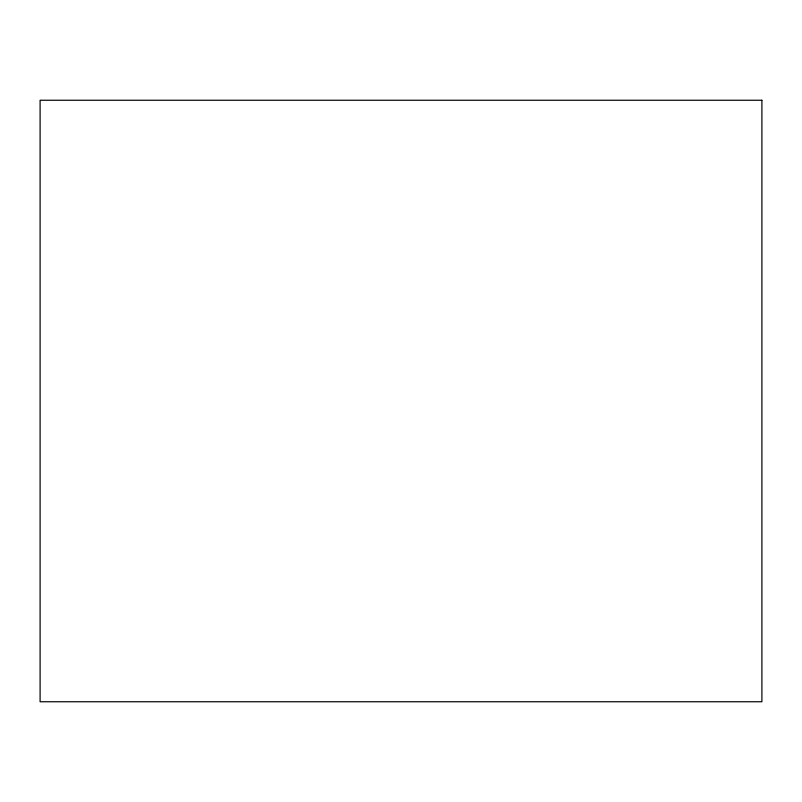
<?xml version="1.0" encoding="UTF-8"?>
<svg xmlns="http://www.w3.org/2000/svg" width="802" height="802" viewBox="0 0 802 802"><rect width="100%" height="100%" fill="white"/><g stroke="black" fill="none" stroke-linecap="round" stroke-linejoin="round"><path stroke-width="1.2" d="M761.9 100.25L40.1 100.25L40.1 701.75L761.9 701.75L761.9 100.25"/></g></svg>
